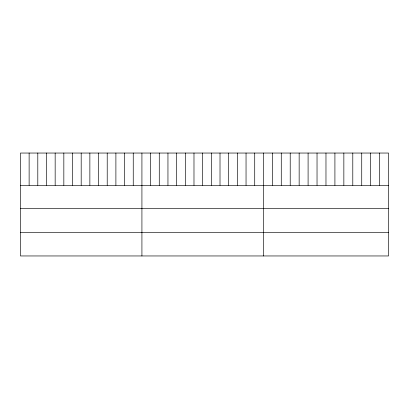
<?xml version="1.0" encoding="UTF-8"?>
<svg xmlns="http://www.w3.org/2000/svg" width="409" height="409" viewBox="0 0 409 409"><rect width="100%" height="100%" fill="white"/><g stroke="black" fill="none" stroke-linecap="round" stroke-linejoin="round"><path stroke-width="0.61" d="M388.55 185.323L388.55 255.957L20.45 255.957L20.45 153.043L388.55 153.043L388.55 185.323L20.45 185.323M20.45 208.631L388.55 208.631M20.45 232.649L388.55 232.649M379.608 153.043L379.608 185.323M370.672 153.043L370.672 185.323M361.73 153.043L361.73 185.323M352.793 153.043L352.793 185.323M343.851 153.043L343.851 185.323M334.915 153.043L334.915 185.323M325.973 153.043L325.973 185.323M317.031 153.043L317.031 185.323M308.095 153.043L308.095 185.323M299.153 153.043L299.153 185.323M290.216 153.043L290.216 185.323M281.274 153.043L281.274 185.323M272.338 153.043L272.338 185.323M263.396 153.043L263.396 255.957M254.72 153.043L254.72 185.323M246.044 153.043L246.044 185.323M237.368 153.043L237.368 185.323M228.687 153.043L228.687 185.323M220.011 153.043L220.011 185.323M211.335 153.043L211.335 185.323M202.659 153.043L202.659 185.323M193.984 153.043L193.984 185.323M185.308 153.043L185.308 185.323M176.632 153.043L176.632 185.323M167.951 153.043L167.951 185.323M159.275 153.043L159.275 185.323M150.599 153.043L150.599 185.323M141.923 153.043L141.923 255.957M133.247 153.043L133.247 185.323M124.571 153.043L124.571 185.323M115.895 153.043L115.895 185.323M107.214 153.043L107.214 185.323M98.538 153.043L98.538 185.323M89.862 153.043L89.862 185.323M81.187 153.043L81.187 185.323M72.511 153.043L72.511 185.323M63.835 153.043L63.835 185.323M55.159 153.043L55.159 185.323M46.478 153.043L46.478 185.323M37.802 153.043L37.802 185.323M29.126 153.043L29.126 185.323"/></g></svg>
